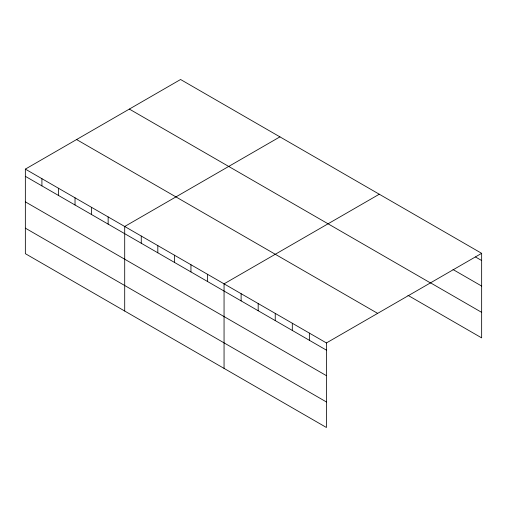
<?xml version="1.0" encoding="UTF-8"?>
<svg xmlns="http://www.w3.org/2000/svg" width="507" height="507" viewBox="0 0 507 507"><rect width="100%" height="100%" fill="white"/><g stroke="black" fill="none" stroke-linecap="round" stroke-linejoin="round"><path stroke-width="0.76" d="M25.35 169.123L326.426 342.947L326.426 427.496L25.35 253.671L25.35 169.123L180.574 79.504L481.65 253.329L481.65 337.877L407.945 295.328M279.934 136.865L124.703 226.483L124.703 311.032M379.287 194.225L224.056 283.844L224.056 368.399M326.426 342.947L481.65 253.329M475.509 256.979L481.65 260.528M452.985 269.509L481.65 286.056M430.468 282.805L481.65 312.35M129.355 109.081L430.424 282.9M76.576 139.545L377.645 313.37M25.35 176.322L326.426 350.147M25.35 201.849L326.426 375.674M25.35 228.15L326.426 401.969M309.365 333.099L309.365 340.298M292.305 323.244L292.305 330.45M275.244 313.396L275.244 320.595M258.183 303.547L258.183 310.747M241.117 293.699L241.117 300.898M207.502 274.287L207.502 281.486M190.943 264.724L190.943 271.929M174.383 255.167L174.383 262.366M157.823 245.603L157.823 252.809M141.263 236.047L141.263 243.246M108.143 216.926L108.143 224.126M91.583 207.363L91.583 214.562M75.03 197.806L75.03 205.005M58.47 188.243L58.47 195.442M41.91 178.686L41.91 185.885"/></g></svg>
